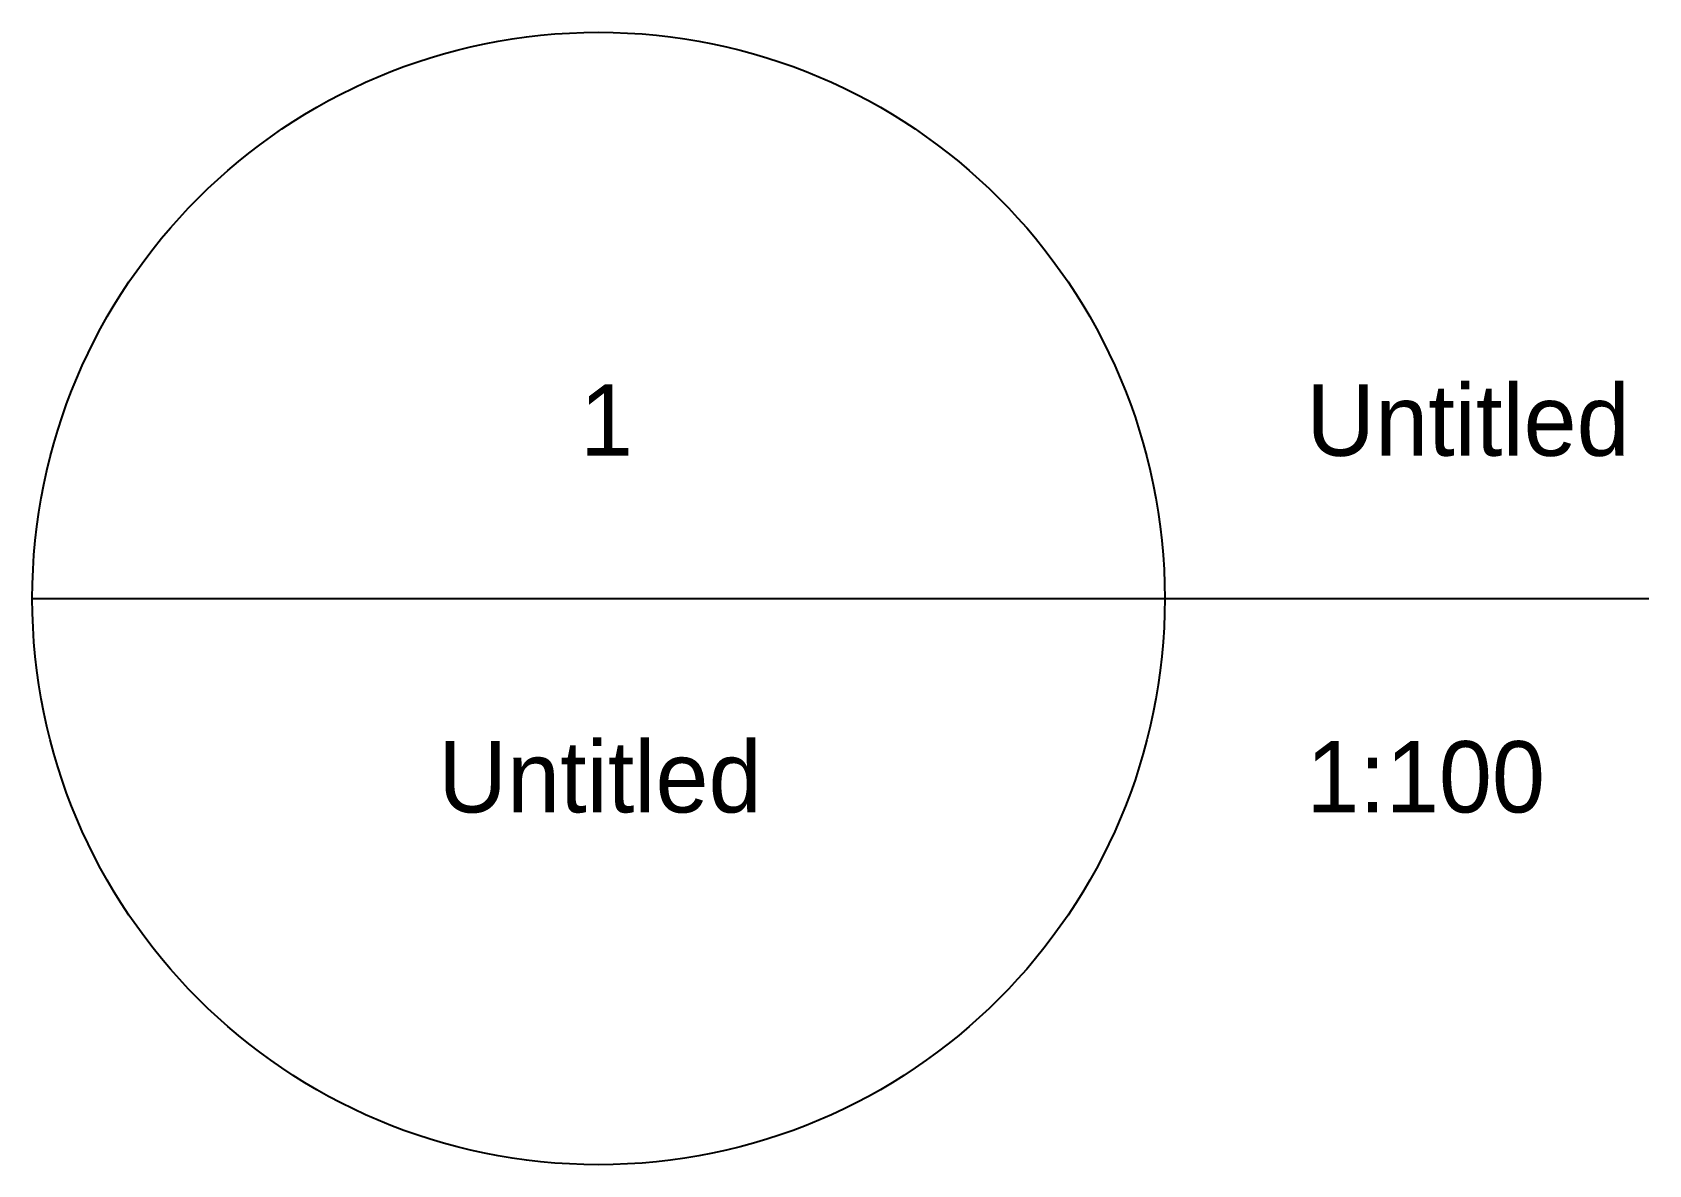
# Model space of a CAD drawing. Extents: x 0.412 to 0.4352, y -0.0073 to 0.0772.
# Drawn here: x 0.41249 to 0.43515, y 0.06133 to 0.07721 of the extents above.
import ezdxf

# ---------------------------------------------------------------- set-up
doc = ezdxf.new("R2010")
doc.units = 0
doc.layers.add('01_I_Rampa_l', color=7, linetype='Continuous')

msp = doc.modelspace()

# ---------------------------------------------------------------- linework, layer by layer
at = {"layer": '01_I_Rampa_l'}
for p, q in [((0.412493, 0.06927), (0.428369, 0.06927)), ((0.4205, 0.06927), (0.435153, 0.06927))]:
    msp.add_line(p, q, dxfattribs=at)
msp.add_circle((0.420431, 0.06927), 0.007938, dxfattribs=at)

# ---------------------------------------------------------------- texts
for s, p in [('Untitled', (0.430353, 0.07127)), ('1', (0.420171, 0.07127)), ('Untitled', (0.418183, 0.06627)), ('1:100', (0.430353, 0.06627))]:
    msp.add_text(s, height=0.001, dxfattribs=at).set_placement(p)

doc.saveas('drawing.dxf')
